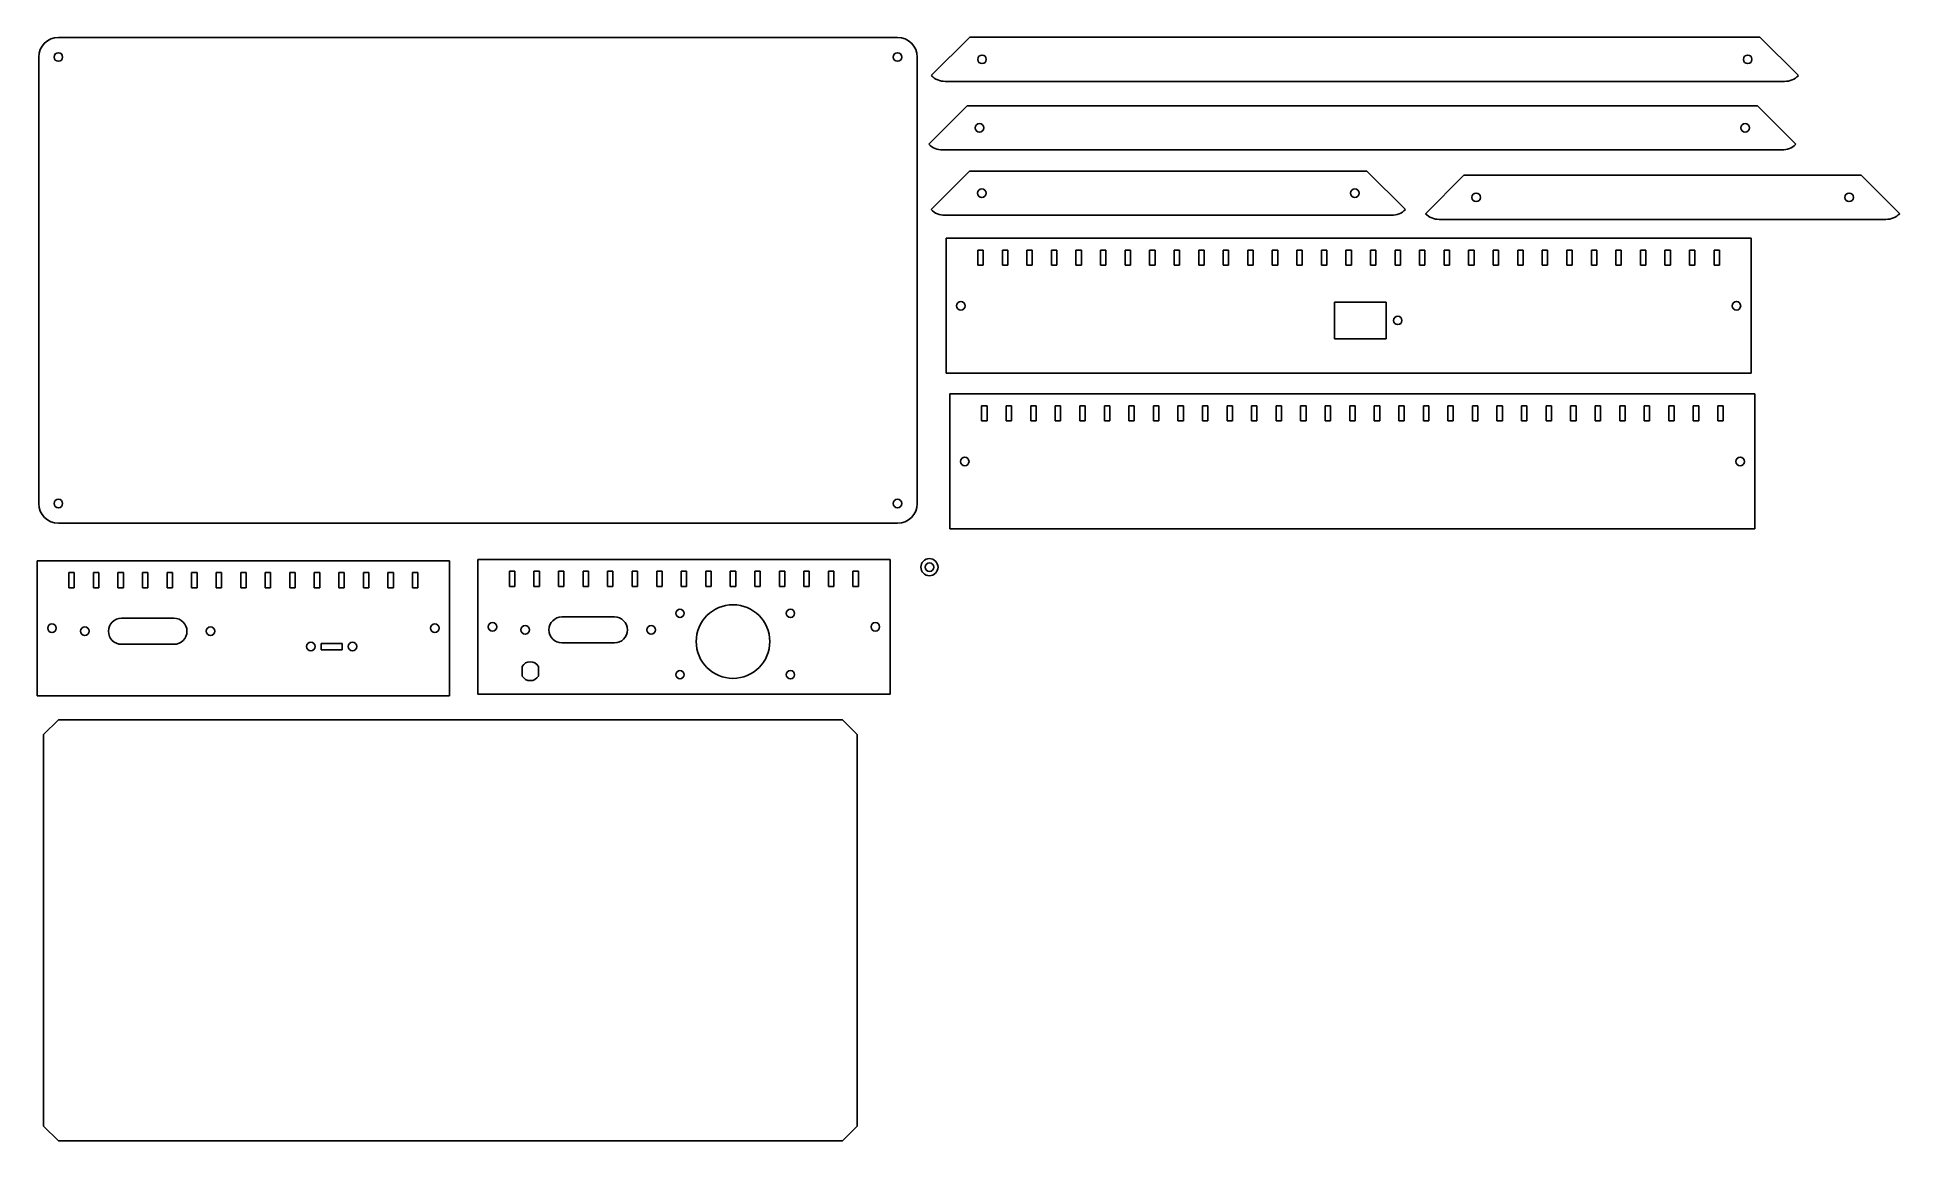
# Model space of a CAD drawing. Header units: millimetres. Extents: x -534 to 225, y -20 to 430.
import ezdxf

# ---------------------------------------------------------------- set-up
doc = ezdxf.new("R2010")
doc.units = ezdxf.units.MM
doc.header["$LTSCALE"] = 19.36
doc.layers.get('0').update_dxf_attribs({"linetype": 'CONTINUOUS'})

msp = doc.modelspace()

# ---------------------------------------------------------------- linework, layer by layer
at = {"color": 7, "linetype": 'CONTINUOUS'}
for p, q in [((-183.31, 429.62), (-525.31, 429.62)), ((-169.57, 414.03), (-153.91, 429.68)), ((168.09, 429.68), (-153.91, 429.68)), ((168.09, 429.68), (183.75, 414.03)), ((-533.31, 421.62), (-533.31, 239.62)), ((-175.31, 239.62), (-175.31, 421.62)), ((-163.91, 411.68), (178.09, 411.68)), ((-170.62, 386.08), (-154.97, 401.74)), ((167.03, 401.74), (-154.97, 401.74)), ((167.03, 401.74), (182.69, 386.08)), ((-164.97, 383.74), (177.03, 383.74)), ((-169.7, 359.45), (-154.04, 375.11)), ((7.96, 375.11), (-154.04, 375.11)), ((7.96, 375.11), (23.62, 359.45)), ((31.74, 357.78), (47.4, 373.44)), ((209.4, 373.44), (47.4, 373.44)), ((209.4, 373.44), (225.06, 357.78)), ((-164.04, 357.11), (17.96, 357.11)), ((37.4, 355.44), (219.4, 355.44)), ((-163.52, 347.74), (-163.52, 292.74)), ((164.48, 347.74), (-163.52, 347.74)), ((-150.62, 336.74), (-150.62, 342.94)), ((-150.62, 342.94), (-148.42, 342.94)), ((-148.42, 336.74), (-148.42, 342.94)), ((-140.62, 336.74), (-140.62, 342.94)), ((-140.62, 342.94), (-138.42, 342.94)), ((-138.42, 336.74), (-138.42, 342.94)), ((-130.62, 336.74), (-130.62, 342.94)), ((-130.62, 342.94), (-128.42, 342.94)), ((-128.42, 336.74), (-128.42, 342.94)), ((-120.62, 336.74), (-120.62, 342.94)), ((-120.62, 342.94), (-118.42, 342.94)), ((-118.42, 336.74), (-118.42, 342.94)), ((-110.62, 336.74), (-110.62, 342.94)), ((-110.62, 342.94), (-108.42, 342.94)), ((-108.42, 336.74), (-108.42, 342.94)), ((-100.62, 336.74), (-100.62, 342.94)), ((-100.62, 342.94), (-98.42, 342.94)), ((-98.42, 336.74), (-98.42, 342.94)), ((-90.62, 336.74), (-90.62, 342.94)), ((-90.62, 342.94), (-88.42, 342.94)), ((-88.42, 336.74), (-88.42, 342.94)), ((-80.62, 336.74), (-80.62, 342.94)), ((-80.62, 342.94), (-78.42, 342.94)), ((-78.42, 336.74), (-78.42, 342.94)), ((-70.62, 336.74), (-70.62, 342.94)), ((-70.62, 342.94), (-68.42, 342.94)), ((-68.42, 336.74), (-68.42, 342.94)), ((-60.62, 336.74), (-60.62, 342.94)), ((-60.62, 342.94), (-58.42, 342.94)), ((-58.42, 336.74), (-58.42, 342.94)), ((-50.62, 336.74), (-50.62, 342.94)), ((-50.62, 342.94), (-48.42, 342.94)), ((-48.42, 336.74), (-48.42, 342.94)), ((-40.62, 336.74), (-40.62, 342.94)), ((-40.62, 342.94), (-38.42, 342.94)), ((-38.42, 336.74), (-38.42, 342.94)), ((-30.62, 336.74), (-30.62, 342.94)), ((-30.62, 342.94), (-28.42, 342.94)), ((-28.42, 336.74), (-28.42, 342.94)), ((-20.62, 336.74), (-20.62, 342.94)), ((-20.62, 342.94), (-18.42, 342.94)), ((-18.42, 336.74), (-18.42, 342.94)), ((-10.62, 336.74), (-10.62, 342.94)), ((-10.62, 342.94), (-8.42, 342.94)), ((-8.42, 336.74), (-8.42, 342.94)), ((-0.62, 336.74), (-0.62, 342.94)), ((-0.62, 342.94), (1.58, 342.94)), ((1.58, 336.74), (1.58, 342.94)), ((9.38, 336.74), (9.38, 342.94)), ((9.38, 342.94), (11.58, 342.94)), ((11.58, 336.74), (11.58, 342.94)), ((19.38, 336.74), (19.38, 342.94)), ((19.38, 342.94), (21.58, 342.94)), ((21.58, 336.74), (21.58, 342.94)), ((29.38, 342.94), (31.58, 342.94)), ((29.38, 336.74), (29.38, 342.94)), ((31.58, 336.74), (31.58, 342.94)), ((39.38, 342.94), (41.58, 342.94)), ((39.38, 336.74), (39.38, 342.94)), ((41.58, 336.74), (41.58, 342.94)), ((49.38, 342.94), (51.58, 342.94)), ((49.38, 336.74), (49.38, 342.94)), ((51.58, 336.74), (51.58, 342.94)), ((59.38, 342.94), (61.58, 342.94)), ((59.38, 336.74), (59.38, 342.94)), ((61.58, 336.74), (61.58, 342.94)), ((69.38, 342.94), (71.58, 342.94)), ((69.38, 336.74), (69.38, 342.94)), ((71.58, 336.74), (71.58, 342.94)), ((79.38, 342.94), (81.58, 342.94)), ((79.38, 336.74), (79.38, 342.94)), ((81.58, 336.74), (81.58, 342.94)), ((89.38, 342.94), (91.58, 342.94)), ((89.38, 336.74), (89.38, 342.94)), ((91.58, 336.74), (91.58, 342.94)), ((99.38, 342.94), (101.58, 342.94)), ((99.38, 336.74), (99.38, 342.94)), ((101.58, 336.74), (101.58, 342.94)), ((109.38, 342.94), (111.58, 342.94)), ((109.38, 336.74), (109.38, 342.94)), ((111.58, 336.74), (111.58, 342.94)), ((119.38, 342.94), (121.58, 342.94)), ((119.38, 336.74), (119.38, 342.94)), ((121.58, 336.74), (121.58, 342.94)), ((129.38, 342.94), (131.58, 342.94)), ((129.38, 336.74), (129.38, 342.94)), ((131.58, 336.74), (131.58, 342.94)), ((139.38, 342.94), (141.58, 342.94)), ((139.38, 336.74), (139.38, 342.94)), ((141.58, 336.74), (141.58, 342.94)), ((149.38, 342.94), (151.58, 342.94)), ((149.38, 336.74), (149.38, 342.94)), ((151.58, 336.74), (151.58, 342.94)), ((164.48, 292.74), (164.48, 347.74)), ((-150.62, 336.74), (-148.42, 336.74)), ((-140.62, 336.74), (-138.42, 336.74)), ((-130.62, 336.74), (-128.42, 336.74)), ((-120.62, 336.74), (-118.42, 336.74)), ((-110.62, 336.74), (-108.42, 336.74)), ((-100.62, 336.74), (-98.42, 336.74)), ((-90.62, 336.74), (-88.42, 336.74)), ((-80.62, 336.74), (-78.42, 336.74)), ((-70.62, 336.74), (-68.42, 336.74)), ((-60.62, 336.74), (-58.42, 336.74)), ((-50.62, 336.74), (-48.42, 336.74)), ((-40.62, 336.74), (-38.42, 336.74)), ((-30.62, 336.74), (-28.42, 336.74)), ((-20.62, 336.74), (-18.42, 336.74)), ((-10.62, 336.74), (-8.42, 336.74)), ((-0.62, 336.74), (1.58, 336.74)), ((9.38, 336.74), (11.58, 336.74)), ((19.38, 336.74), (21.58, 336.74)), ((29.38, 336.74), (31.58, 336.74)), ((39.38, 336.74), (41.58, 336.74)), ((49.38, 336.74), (51.58, 336.74)), ((59.38, 336.74), (61.58, 336.74)), ((69.38, 336.74), (71.58, 336.74)), ((79.38, 336.74), (81.58, 336.74)), ((89.38, 336.74), (91.58, 336.74)), ((99.38, 336.74), (101.58, 336.74)), ((109.38, 336.74), (111.58, 336.74)), ((119.38, 336.74), (121.58, 336.74)), ((129.38, 336.74), (131.58, 336.74)), ((139.38, 336.74), (141.58, 336.74)), ((149.38, 336.74), (151.58, 336.74)), ((-5.24, 306.73), (-5.24, 321.73)), ((-5.24, 321.73), (15.76, 321.73)), ((15.76, 321.73), (15.76, 306.73)), ((15.76, 306.73), (-5.24, 306.73)), ((-163.52, 292.74), (164.48, 292.74)), ((-161.97, 284.3), (-161.97, 229.3)), ((166.03, 284.3), (-161.97, 284.3)), ((166.03, 229.3), (166.03, 284.3)), ((-149.07, 273.3), (-149.07, 279.5)), ((-149.07, 279.5), (-146.87, 279.5)), ((-149.07, 273.3), (-146.87, 273.3)), ((-146.87, 273.3), (-146.87, 279.5)), ((-139.07, 273.3), (-139.07, 279.5)), ((-139.07, 279.5), (-136.87, 279.5)), ((-139.07, 273.3), (-136.87, 273.3)), ((-136.87, 273.3), (-136.87, 279.5)), ((-129.07, 273.3), (-129.07, 279.5)), ((-129.07, 279.5), (-126.87, 279.5)), ((-129.07, 273.3), (-126.87, 273.3)), ((-126.87, 273.3), (-126.87, 279.5)), ((-119.07, 273.3), (-119.07, 279.5)), ((-119.07, 279.5), (-116.87, 279.5)), ((-119.07, 273.3), (-116.87, 273.3)), ((-116.87, 273.3), (-116.87, 279.5)), ((-109.07, 273.3), (-109.07, 279.5)), ((-109.07, 279.5), (-106.87, 279.5)), ((-109.07, 273.3), (-106.87, 273.3)), ((-106.87, 273.3), (-106.87, 279.5)), ((-99.07, 273.3), (-99.07, 279.5)), ((-99.07, 279.5), (-96.87, 279.5)), ((-99.07, 273.3), (-96.87, 273.3)), ((-96.87, 273.3), (-96.87, 279.5)), ((-89.07, 273.3), (-89.07, 279.5)), ((-89.07, 279.5), (-86.87, 279.5)), ((-89.07, 273.3), (-86.87, 273.3)), ((-86.87, 273.3), (-86.87, 279.5)), ((-79.07, 273.3), (-79.07, 279.5)), ((-79.07, 279.5), (-76.87, 279.5)), ((-79.07, 273.3), (-76.87, 273.3)), ((-76.87, 273.3), (-76.87, 279.5)), ((-69.07, 273.3), (-69.07, 279.5)), ((-69.07, 279.5), (-66.87, 279.5)), ((-69.07, 273.3), (-66.87, 273.3)), ((-66.87, 273.3), (-66.87, 279.5)), ((-59.07, 273.3), (-59.07, 279.5)), ((-59.07, 279.5), (-56.87, 279.5)), ((-59.07, 273.3), (-56.87, 273.3)), ((-56.87, 273.3), (-56.87, 279.5)), ((-49.07, 273.3), (-49.07, 279.5)), ((-49.07, 279.5), (-46.87, 279.5)), ((-49.07, 273.3), (-46.87, 273.3)), ((-46.87, 273.3), (-46.87, 279.5)), ((-39.07, 273.3), (-39.07, 279.5)), ((-39.07, 279.5), (-36.87, 279.5)), ((-39.07, 273.3), (-36.87, 273.3)), ((-36.87, 273.3), (-36.87, 279.5)), ((-29.07, 273.3), (-29.07, 279.5)), ((-29.07, 279.5), (-26.87, 279.5)), ((-29.07, 273.3), (-26.87, 273.3)), ((-26.87, 273.3), (-26.87, 279.5)), ((-19.07, 273.3), (-19.07, 279.5)), ((-19.07, 279.5), (-16.87, 279.5)), ((-19.07, 273.3), (-16.87, 273.3)), ((-16.87, 273.3), (-16.87, 279.5)), ((-9.07, 273.3), (-9.07, 279.5)), ((-9.07, 279.5), (-6.87, 279.5)), ((-9.07, 273.3), (-6.87, 273.3)), ((-6.87, 273.3), (-6.87, 279.5)), ((0.93, 273.3), (0.93, 279.5)), ((0.93, 279.5), (3.13, 279.5)), ((0.93, 273.3), (3.13, 273.3)), ((3.13, 273.3), (3.13, 279.5)), ((10.93, 273.3), (10.93, 279.5)), ((10.93, 279.5), (13.13, 279.5)), ((10.93, 273.3), (13.13, 273.3)), ((13.13, 273.3), (13.13, 279.5)), ((20.93, 273.3), (20.93, 279.5)), ((20.93, 279.5), (23.13, 279.5)), ((20.93, 273.3), (23.13, 273.3)), ((23.13, 273.3), (23.13, 279.5)), ((30.93, 279.5), (33.13, 279.5)), ((30.93, 273.3), (30.93, 279.5)), ((30.93, 273.3), (33.13, 273.3)), ((33.13, 273.3), (33.13, 279.5)), ((40.93, 279.5), (43.13, 279.5)), ((40.93, 273.3), (40.93, 279.5)), ((40.93, 273.3), (43.13, 273.3)), ((43.13, 273.3), (43.13, 279.5)), ((50.93, 279.5), (53.13, 279.5)), ((50.93, 273.3), (50.93, 279.5)), ((50.93, 273.3), (53.13, 273.3)), ((53.13, 273.3), (53.13, 279.5)), ((60.93, 279.5), (63.13, 279.5)), ((60.93, 273.3), (60.93, 279.5)), ((60.93, 273.3), (63.13, 273.3)), ((63.13, 273.3), (63.13, 279.5)), ((70.93, 279.5), (73.13, 279.5)), ((70.93, 273.3), (70.93, 279.5)), ((70.93, 273.3), (73.13, 273.3)), ((73.13, 273.3), (73.13, 279.5)), ((80.93, 279.5), (83.13, 279.5)), ((80.93, 273.3), (80.93, 279.5)), ((80.93, 273.3), (83.13, 273.3)), ((83.13, 273.3), (83.13, 279.5)), ((90.93, 279.5), (93.13, 279.5)), ((90.93, 273.3), (90.93, 279.5)), ((90.93, 273.3), (93.13, 273.3)), ((93.13, 273.3), (93.13, 279.5)), ((100.93, 279.5), (103.13, 279.5)), ((100.93, 273.3), (100.93, 279.5)), ((100.93, 273.3), (103.13, 273.3)), ((103.13, 273.3), (103.13, 279.5)), ((110.93, 279.5), (113.13, 279.5)), ((110.93, 273.3), (110.93, 279.5)), ((110.93, 273.3), (113.13, 273.3)), ((113.13, 273.3), (113.13, 279.5)), ((120.93, 279.5), (123.13, 279.5)), ((120.93, 273.3), (120.93, 279.5)), ((120.93, 273.3), (123.13, 273.3)), ((123.13, 273.3), (123.13, 279.5)), ((130.93, 279.5), (133.13, 279.5)), ((130.93, 273.3), (130.93, 279.5)), ((130.93, 273.3), (133.13, 273.3)), ((133.13, 273.3), (133.13, 279.5)), ((140.93, 279.5), (143.13, 279.5)), ((140.93, 273.3), (140.93, 279.5)), ((140.93, 273.3), (143.13, 273.3)), ((143.13, 273.3), (143.13, 279.5)), ((150.93, 279.5), (153.13, 279.5)), ((150.93, 273.3), (150.93, 279.5)), ((150.93, 273.3), (153.13, 273.3)), ((153.13, 273.3), (153.13, 279.5)), ((-525.31, 231.62), (-183.31, 231.62)), ((-161.97, 229.3), (166.03, 229.3)), ((-533.9, 161.34), (-533.9, 216.34)), ((-533.9, 216.34), (-365.9, 216.34)), ((-365.9, 216.34), (-365.9, 161.34)), ((-354.39, 216.9), (-354.39, 161.9)), ((-186.39, 216.9), (-354.39, 216.9)), ((-186.39, 161.9), (-186.39, 216.9)), ((-521, 205.34), (-521, 211.54)), ((-518.8, 211.54), (-521, 211.54)), ((-521, 205.34), (-518.8, 205.34)), ((-518.8, 205.34), (-518.8, 211.54)), ((-511, 205.34), (-511, 211.54)), ((-508.8, 211.54), (-511, 211.54)), ((-511, 205.34), (-508.8, 205.34)), ((-508.8, 205.34), (-508.8, 211.54)), ((-501, 205.34), (-501, 211.54)), ((-498.8, 211.54), (-501, 211.54)), ((-501, 205.34), (-498.8, 205.34)), ((-498.8, 205.34), (-498.8, 211.54)), ((-491, 205.34), (-491, 211.54)), ((-488.8, 211.54), (-491, 211.54)), ((-491, 205.34), (-488.8, 205.34)), ((-488.8, 205.34), (-488.8, 211.54)), ((-481, 205.34), (-481, 211.54)), ((-478.8, 211.54), (-481, 211.54)), ((-481, 205.34), (-478.8, 205.34)), ((-478.8, 205.34), (-478.8, 211.54)), ((-471, 205.34), (-471, 211.54)), ((-468.8, 211.54), (-471, 211.54)), ((-471, 205.34), (-468.8, 205.34)), ((-468.8, 205.34), (-468.8, 211.54)), ((-461, 205.34), (-461, 211.54)), ((-458.8, 211.54), (-461, 211.54)), ((-461, 205.34), (-458.8, 205.34)), ((-458.8, 205.34), (-458.8, 211.54)), ((-451, 205.34), (-451, 211.54)), ((-448.8, 211.54), (-451, 211.54)), ((-451, 205.34), (-448.8, 205.34)), ((-448.8, 205.34), (-448.8, 211.54)), ((-441, 205.34), (-441, 211.54)), ((-438.8, 211.54), (-441, 211.54)), ((-441, 205.34), (-438.8, 205.34)), ((-438.8, 205.34), (-438.8, 211.54)), ((-431, 205.34), (-431, 211.54)), ((-428.8, 211.54), (-431, 211.54)), ((-431, 205.34), (-428.8, 205.34)), ((-428.8, 205.34), (-428.8, 211.54)), ((-418.8, 211.54), (-421, 211.54)), ((-421, 205.34), (-421, 211.54)), ((-421, 205.34), (-418.8, 205.34)), ((-418.8, 205.34), (-418.8, 211.54)), ((-408.8, 211.54), (-411, 211.54)), ((-411, 205.34), (-411, 211.54)), ((-411, 205.34), (-408.8, 205.34)), ((-408.8, 205.34), (-408.8, 211.54)), ((-398.8, 211.54), (-401, 211.54)), ((-401, 205.34), (-401, 211.54)), ((-401, 205.34), (-398.8, 205.34)), ((-398.8, 205.34), (-398.8, 211.54)), ((-388.8, 211.54), (-391, 211.54)), ((-391, 205.34), (-391, 211.54)), ((-391, 205.34), (-388.8, 205.34)), ((-388.8, 205.34), (-388.8, 211.54)), ((-378.8, 211.54), (-381, 211.54)), ((-381, 205.34), (-381, 211.54)), ((-381, 205.34), (-378.8, 205.34)), ((-378.8, 205.34), (-378.8, 211.54)), ((-341.49, 205.9), (-341.49, 212.1)), ((-339.29, 212.1), (-341.49, 212.1)), ((-341.49, 205.9), (-339.29, 205.9)), ((-339.29, 205.9), (-339.29, 212.1)), ((-331.49, 205.9), (-331.49, 212.1)), ((-329.29, 212.1), (-331.49, 212.1)), ((-331.49, 205.9), (-329.29, 205.9)), ((-329.29, 205.9), (-329.29, 212.1)), ((-321.49, 205.9), (-321.49, 212.1)), ((-319.29, 212.1), (-321.49, 212.1)), ((-321.49, 205.9), (-319.29, 205.9)), ((-319.29, 205.9), (-319.29, 212.1)), ((-311.49, 205.9), (-311.49, 212.1)), ((-309.29, 212.1), (-311.49, 212.1)), ((-311.49, 205.9), (-309.29, 205.9)), ((-309.29, 205.9), (-309.29, 212.1)), ((-301.49, 205.9), (-301.49, 212.1)), ((-299.29, 212.1), (-301.49, 212.1)), ((-301.49, 205.9), (-299.29, 205.9)), ((-299.29, 205.9), (-299.29, 212.1)), ((-291.49, 205.9), (-291.49, 212.1)), ((-289.29, 212.1), (-291.49, 212.1)), ((-291.49, 205.9), (-289.29, 205.9)), ((-289.29, 205.9), (-289.29, 212.1)), ((-281.49, 205.9), (-281.49, 212.1)), ((-279.29, 212.1), (-281.49, 212.1)), ((-281.49, 205.9), (-279.29, 205.9)), ((-279.29, 205.9), (-279.29, 212.1)), ((-271.49, 205.9), (-271.49, 212.1)), ((-269.29, 212.1), (-271.49, 212.1)), ((-271.49, 205.9), (-269.29, 205.9)), ((-269.29, 205.9), (-269.29, 212.1)), ((-261.49, 205.9), (-261.49, 212.1)), ((-259.29, 212.1), (-261.49, 212.1)), ((-261.49, 205.9), (-259.29, 205.9)), ((-259.29, 205.9), (-259.29, 212.1)), ((-251.49, 205.9), (-251.49, 212.1)), ((-249.29, 212.1), (-251.49, 212.1)), ((-251.49, 205.9), (-249.29, 205.9)), ((-249.29, 205.9), (-249.29, 212.1)), ((-239.29, 212.1), (-241.49, 212.1)), ((-241.49, 205.9), (-241.49, 212.1)), ((-241.49, 205.9), (-239.29, 205.9)), ((-239.29, 205.9), (-239.29, 212.1)), ((-229.29, 212.1), (-231.49, 212.1)), ((-231.49, 205.9), (-231.49, 212.1)), ((-231.49, 205.9), (-229.29, 205.9)), ((-229.29, 205.9), (-229.29, 212.1)), ((-219.29, 212.1), (-221.49, 212.1)), ((-221.49, 205.9), (-221.49, 212.1)), ((-221.49, 205.9), (-219.29, 205.9)), ((-219.29, 205.9), (-219.29, 212.1)), ((-209.29, 212.1), (-211.49, 212.1)), ((-211.49, 205.9), (-211.49, 212.1)), ((-211.49, 205.9), (-209.29, 205.9)), ((-209.29, 205.9), (-209.29, 212.1)), ((-199.29, 212.1), (-201.49, 212.1)), ((-201.49, 205.9), (-201.49, 212.1)), ((-201.49, 205.9), (-199.29, 205.9)), ((-199.29, 205.9), (-199.29, 212.1)), ((-499.6, 192.89), (-478.2, 192.89)), ((-320.09, 193.45), (-298.69, 193.45)), ((-478.2, 182.29), (-499.6, 182.29)), ((-418.2, 182.64), (-409.6, 182.64)), ((-418.2, 180.04), (-418.2, 182.64)), ((-409.6, 182.64), (-409.6, 180.04)), ((-298.69, 182.85), (-320.09, 182.85)), ((-409.6, 180.04), (-418.2, 180.04)), ((-336.29, 169.34), (-336.29, 173.31)), ((-329.69, 173.31), (-329.69, 169.34)), ((-365.9, 161.34), (-533.9, 161.34)), ((-354.39, 161.9), (-186.39, 161.9)), ((-525.29, 151.46), (-531.29, 145.46)), ((-531.29, 145.46), (-531.29, -14.04)), ((-205.79, 151.46), (-525.29, 151.46)), ((-199.79, 145.46), (-205.79, 151.46)), ((-199.79, -14.04), (-199.79, 145.46)), ((-531.29, -14.04), (-525.29, -20.04)), ((-205.79, -20.04), (-199.79, -14.04)), ((-525.29, -20.04), (-205.79, -20.04))]:
    msp.add_line(p, q, dxfattribs=at)
for centre, radius in [((-525.31, 421.62), 1.75), ((-183.31, 421.62), 1.75), ((-148.91, 420.68), 1.75), ((163.09, 420.68), 1.75), ((-149.97, 392.74), 1.75), ((162.03, 392.74), 1.75), ((-149.04, 366.11), 1.75), ((2.96, 366.11), 1.75), ((52.4, 364.44), 1.75), ((204.4, 364.44), 1.75), ((-157.52, 320.24), 1.75), ((158.48, 320.24), 1.75), ((20.48, 314.28), 1.7), ((-155.97, 256.8), 1.75), ((160.03, 256.8), 1.75), ((-525.31, 239.62), 1.75), ((-183.31, 239.62), 1.75), ((-170.35, 213.72), 3.5), ((-170.35, 213.72), 1.75), ((-250.39, 183.4), 15), ((-527.9, 188.84), 1.75), ((-371.9, 188.84), 1.75), ((-348.39, 189.4), 1.75), ((-335.03, 188.15), 1.75), ((-283.75, 188.15), 1.75), ((-271.99, 194.9), 1.7), ((-226.99, 194.9), 1.7), ((-192.39, 189.4), 1.75), ((-514.54, 187.59), 1.75), ((-463.26, 187.59), 1.75), ((-422.4, 181.34), 1.75), ((-405.4, 181.34), 1.75), ((-271.99, 169.9), 1.7), ((-226.99, 169.9), 1.7)]:
    msp.add_circle(centre, radius, dxfattribs=at)
for centre, radius, start, end in [((-525.31, 421.62), 8, 90, 180), ((-183.31, 421.62), 8, 0, 90), ((-163.91, 419.68), 8, 225, 270), ((178.09, 419.68), 8, 270, 315), ((-164.97, 391.74), 8, 225, 270), ((177.03, 391.74), 8, 270, 315), ((-164.04, 365.11), 8, 225, 270), ((17.96, 365.11), 8, 270, 315), ((37.4, 363.44), 8, 225, 270), ((219.4, 363.44), 8, 270, 315), ((-525.31, 239.62), 8, 180, 270), ((-183.31, 239.62), 8, 270, 360), ((-499.6, 187.59), 5.3, 90, 270), ((-478.2, 187.59), 5.3, 270, 90), ((-320.09, 188.15), 5.3, 90, 270), ((-298.69, 188.15), 5.3, 270, 90), ((-332.99, 171.32), 3.85, 31.00272, 148.99728), ((-332.99, 171.32), 3.85, 211.00272, 328.99728)]:
    msp.add_arc(centre, radius, start, end, dxfattribs=at)

doc.saveas('drawing.dxf')
